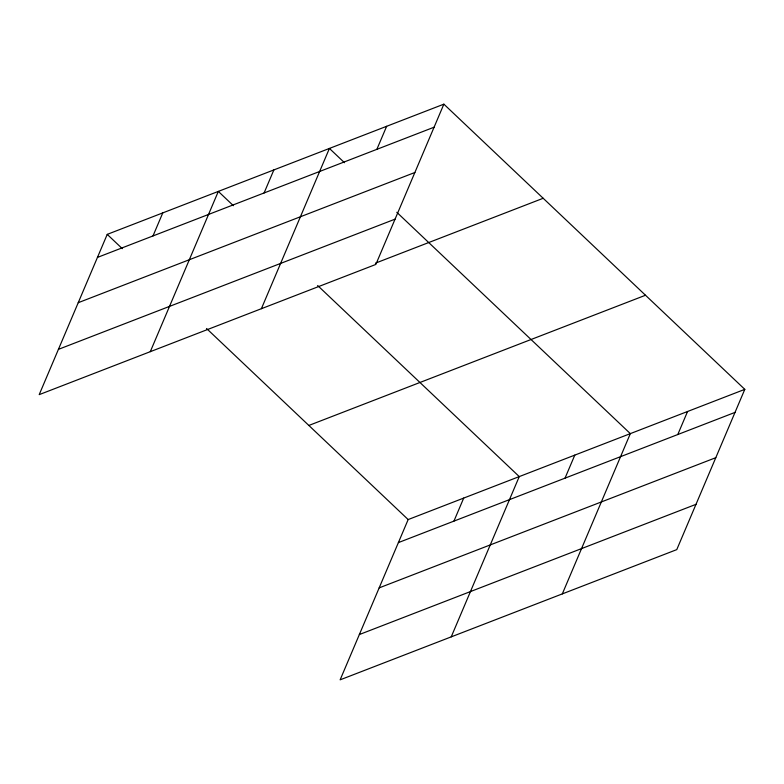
<?xml version="1.0" encoding="UTF-8"?>
<svg xmlns="http://www.w3.org/2000/svg" width="784" height="784" viewBox="0 0 784 784"><rect width="100%" height="100%" fill="white"/><g stroke="black" fill="none" stroke-linecap="round" stroke-linejoin="round"><path stroke-width="1.18" d="M443.871 104.164L107.232 234.377L39.2 394.646L375.84 264.433L443.871 104.164L744.8 389.354L676.768 549.623L340.129 679.836L408.16 519.567L744.8 389.354M152.998 235.925L162.778 212.885M150.293 351.673L218.324 191.404L233.397 205.692M264.09 192.962L273.871 169.922M261.386 308.7L329.417 148.431L344.49 162.719M376.869 149.332L386.649 126.302M453.926 521.125L463.707 498.085M451.221 636.873L519.253 476.594L317.628 285.513M565.019 478.152L574.799 455.112M562.314 593.9L630.336 433.63L396.802 212.297M677.788 434.532L687.568 411.492M97.451 257.417L434.091 127.204M78.224 302.702L414.873 172.49M58.428 349.36L395.067 219.148M375.438 263.159L543.185 198.274M308.847 425.457L645.497 295.245M398.38 542.606L735.02 412.394M379.152 587.892L715.802 457.68M359.346 634.55L695.996 504.337M107.232 234.377L122.304 248.655M206.535 328.486L408.16 519.567"/></g></svg>
